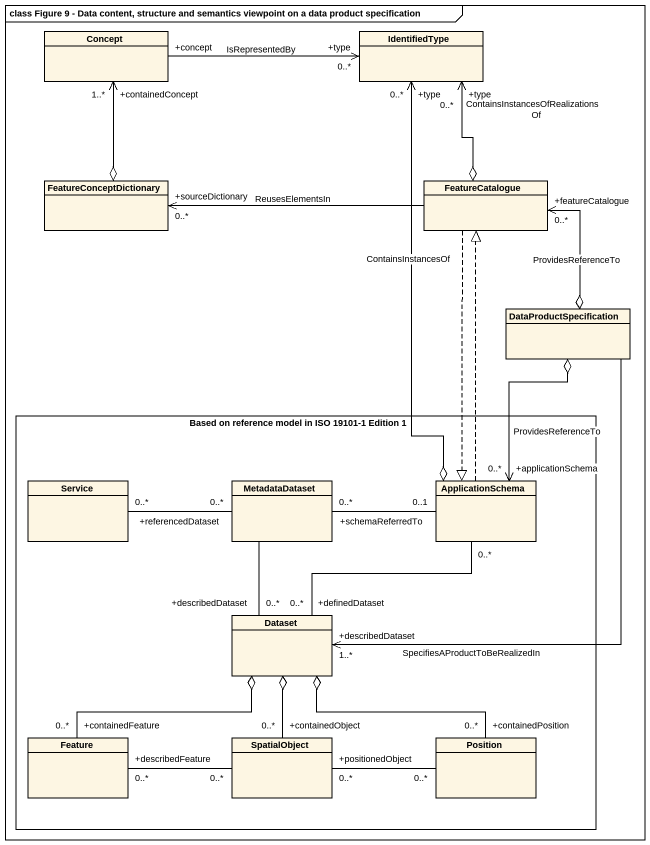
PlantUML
@startuml
mainframe class Figure 9 - Data content, structure and semantics viewpoint on a data product specification
hide circle
hide empty members
class Concept
class IdentifiedType
class FeatureConceptDictionary
class FeatureCatalogue
class DataProductSpecification
rectangle "Based on reference model in ISO 19101-1 Edition 1" as Based_on_reference_model_in {
  class Service
  class MetadataDataset
  class ApplicationSchema
  class Dataset
  class Feature
  class SpatialObject
  class Position
}
Concept "+containedConcept\n1..*" <--o FeatureConceptDictionary
IdentifiedType "+type\n0..*" <-left- "+concept" Concept : IsRepresentedBy
IdentifiedType "+type\n0..*" <--o FeatureCatalogue : ContainsInstancesOfRealizationsOf
IdentifiedType "+type\n0..*" <--o ApplicationSchema : ContainsInstancesOf
FeatureCatalogue -left-> "+sourceDictionary\n0..*" FeatureConceptDictionary : ReusesElementsIn
FeatureCatalogue "+featureCatalogue\n0..*" <--o DataProductSpecification : ProvidesReferenceTo
FeatureCatalogue ..|> ApplicationSchema
DataProductSpecification --> "+describedDataset\n1..*" Dataset : SpecifiesAProductToBeRealizedIn
Service "0..*" -right- "+referencedDataset\n0..*" MetadataDataset
MetadataDataset "0..*" -right- "+schemaReferredTo\n0..1" ApplicationSchema
ApplicationSchema .up.|> FeatureCatalogue
ApplicationSchema "+applicationSchema\n0..*" <-up-o DataProductSpecification : ProvidesReferenceTo
ApplicationSchema "0..*" -- "+definedDataset\n0..*" Dataset
Dataset "+describedDataset\n0..*" -up- MetadataDataset
Feature "+containedFeature\n0..*" -up-o Dataset
Feature "+describedFeature\n0..*" -right- "0..*" SpatialObject
SpatialObject "+containedObject\n0..*" -up-o Dataset
SpatialObject "+positionedObject\n0..*" -right- "0..*" Position
Position "+containedPosition\n0..*" -up-o Dataset
@enduml
